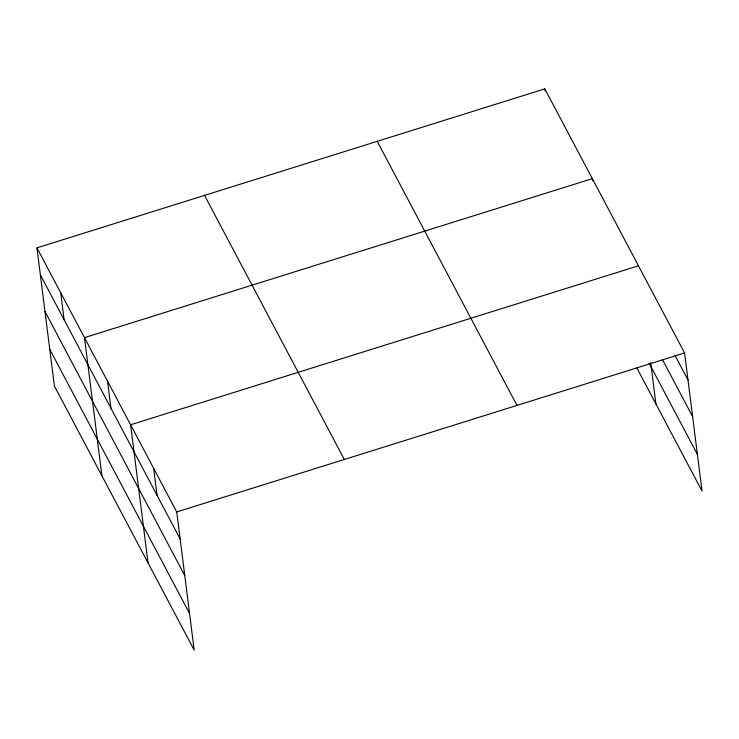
<?xml version="1.0" encoding="UTF-8"?>
<svg xmlns="http://www.w3.org/2000/svg" width="739" height="739" viewBox="0 0 739 739"><rect width="100%" height="100%" fill="white"/><g stroke="black" fill="none" stroke-linecap="round" stroke-linejoin="round"><path stroke-width="1.11" d="M36.95 247.861L176.732 511.933L194.191 650.135L54.409 386.054L36.95 247.861L544.809 88.865L684.591 352.946L702.05 491.139L636.612 367.514M638.468 265.8L130.6 424.786L148.059 562.989M176.732 511.933L684.591 352.946M675.132 355.644L688.009 379.966M662.606 359.902L692.637 416.648M649.147 363.255L697.413 454.457M377.223 141.334L516.995 405.406M204.546 195.392L344.319 459.464M40.368 274.88L180.14 538.953M44.996 311.562L184.778 575.644M49.772 349.371L189.553 613.444M650.708 362.729L655.927 403.993M592.623 180.898L592.336 178.653L84.477 337.64L101.936 475.842M544.809 88.865L545.096 91.109M153.666 468.36L157.074 495.379M107.534 381.213L110.952 408.233M60.709 292.755L64.127 319.765"/></g></svg>
